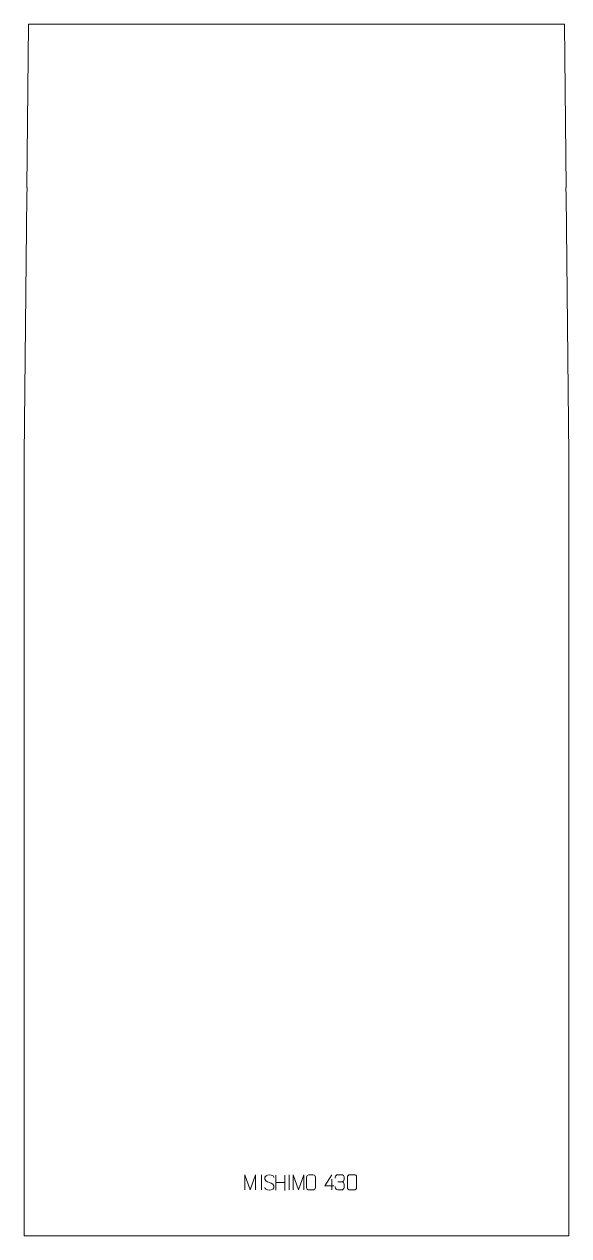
# Model space of a CAD drawing. Header units: millimetres. Extents: x -450 to 450, y -1615 to 385.
import ezdxf

# ---------------------------------------------------------------- set-up
doc = ezdxf.new("R2010")
doc.units = ezdxf.units.MM
doc.header["$MEASUREMENT"] = 0
doc.layers.add('layer 1', color=7, linetype='Continuous')

msp = doc.modelspace()

# ---------------------------------------------------------------- linework, layer by layer
at = {"layer": 'layer 1', "color": 242, "lineweight": 9}
msp.add_open_spline([(445.5016, 114.9995), (445.5016, 114.9995), (444.9991, 114.9995), (444.9991, 114.9995), (444.9991, 114.9995), (444.9991, 114.9995), (445.6296, 102.3887), (445.6296, 102.3887), (445.6296, 102.3887), (445.6296, 102.3887), (449.9999, -326.4756), (449.9999, -326.4756), (449.9999, -326.4756), (449.9999, -326.4756), (449.9999, -1614.9995), (449.9999, -1614.9995), (449.9999, -1614.9995), (449.9999, -1614.9995), (-449.9999, -1614.9995), (-449.9999, -1614.9995), (-449.9999, -1614.9995), (-449.9999, -1614.9995), (-449.9999, -326.4756), (-449.9999, -326.4756), (-449.9999, -326.4756), (-449.9999, -326.4756), (-445.6312, 102.3887), (-445.6312, 102.3887), (-445.6312, 102.3887), (-445.6312, 102.3887), (-445.0004, 114.9995), (-445.0004, 114.9995), (-445.0004, 114.9995), (-445.0004, 114.9995), (-445.5019, 114.9995), (-445.5019, 114.9995), (-445.5019, 114.9995), (-445.5019, 114.9995), (-442.7508, 384.9995), (-442.7508, 384.9995), (-442.7508, 384.9995), (-442.7508, 384.9995), (442.7505, 384.9995), (442.7505, 384.9995), (442.7505, 384.9995), (442.7505, 384.9995), (445.5016, 114.9995), (445.5016, 114.9995)], degree=3, knots=[0, 0, 0, 0, 0.076923077, 0.076923077, 0.076923077, 0.076923077, 0.153846154, 0.153846154, 0.153846154, 0.153846154, 0.230769231, 0.230769231, 0.230769231, 0.230769231, 0.307692308, 0.307692308, 0.307692308, 0.307692308, 0.384615385, 0.384615385, 0.384615385, 0.384615385, 0.461538462, 0.461538462, 0.461538462, 0.461538462, 0.538461538, 0.538461538, 0.538461538, 0.538461538, 0.615384615, 0.615384615, 0.615384615, 0.615384615, 0.692307692, 0.692307692, 0.692307692, 0.692307692, 0.769230769, 0.769230769, 0.769230769, 0.769230769, 0.846153846, 0.846153846, 0.846153846, 0.846153846, 1, 1, 1, 1], dxfattribs=at)
at = {"layer": 'layer 1', "color": 250, "lineweight": 9}
for points, knots in [([(-85.6521, -1539.3988), (-85.6521, -1539.3988), (-85.6521, -1514.4347), (-85.6521, -1514.4347), (-85.6521, -1514.4347), (-85.6521, -1514.4347), (-76.7248, -1539.3988), (-76.7248, -1539.3988), (-76.7248, -1539.3988), (-76.7248, -1539.3988), (-67.9627, -1514.4353), (-67.9627, -1514.4353), (-67.9627, -1514.4353), (-67.9627, -1514.4353), (-67.9627, -1539.3988), (-67.9627, -1539.3988)], [0, 0, 0, 0, 0.2, 0.2, 0.2, 0.2, 0.4, 0.4, 0.4, 0.4, 0.6, 0.6, 0.6, 0.6, 1, 1, 1, 1]), ([(-85.6113, -1539.4075), (-85.6113, -1539.4075), (-85.6113, -1514.4496), (-85.6113, -1514.4496), (-85.6113, -1514.4496), (-85.6113, -1514.4496), (-76.6862, -1539.4075), (-76.6862, -1539.4075), (-76.6862, -1539.4075), (-76.6862, -1539.4075), (-67.9263, -1514.4501), (-67.9263, -1514.4501), (-67.9263, -1514.4501), (-67.9263, -1514.4501), (-67.9263, -1539.4075), (-67.9263, -1539.4075)], [0, 0, 0, 0, 0.2, 0.2, 0.2, 0.2, 0.4, 0.4, 0.4, 0.4, 0.6, 0.6, 0.6, 0.6, 1, 1, 1, 1]), ([(-44.9263, -1526.9288), (-49.1746, -1525.4584), (-54.0827, -1523.6626), (-52.0776, -1518.1423), (-52.0776, -1518.1423), (-50.5741, -1514.0024), (-45.3605, -1514.3909), (-41.7569, -1514.992), (-41.7569, -1514.992), (-38.8963, -1515.4692), (-38.0316, -1516.6824), (-37.721, -1518.7665)], [0, 0, 0, 0, 0.25, 0.25, 0.25, 0.25, 0.5, 0.5, 0.5, 0.5, 1, 1, 1, 1]), ([(-5.6521, -1539.3988), (-5.6521, -1539.3988), (-5.6521, -1514.4347), (-5.6521, -1514.4347), (-5.6521, -1514.4347), (-5.6521, -1514.4347), (3.2752, -1539.3988), (3.2752, -1539.3988), (3.2752, -1539.3988), (3.2752, -1539.3988), (12.0373, -1514.4353), (12.0373, -1514.4353), (12.0373, -1514.4353), (12.0373, -1514.4353), (12.0373, -1539.3988), (12.0373, -1539.3988)], [0, 0, 0, 0, 0.2, 0.2, 0.2, 0.2, 0.4, 0.4, 0.4, 0.4, 0.6, 0.6, 0.6, 0.6, 1, 1, 1, 1]), ([(20.5177, -1514.4406), (22.8434, -1514.4406), (25.1695, -1514.4406), (27.4956, -1514.4406), (27.4956, -1514.4406), (29.4422, -1514.405), (31.4336, -1515.8966), (31.4603, -1518.3342), (31.4603, -1518.3342), (31.4599, -1524.0811), (31.4599, -1529.8284), (31.4603, -1535.5761), (31.4603, -1535.5761), (31.3205, -1537.8995), (29.6433, -1539.3791), (27.4956, -1539.3899), (27.4956, -1539.3899), (25.1637, -1539.3895), (22.8318, -1539.3895), (20.5003, -1539.3899), (20.5003, -1539.3899), (18.5753, -1539.4953), (16.6032, -1537.6108), (16.6144, -1535.5935), (16.6144, -1535.5935), (16.6147, -1529.8234), (16.6147, -1524.0537), (16.6144, -1518.2844), (16.6144, -1518.2844), (16.6186, -1516.1463), (18.3653, -1514.4271), (20.5177, -1514.4406)], [0, 0, 0, 0, 0.111111111, 0.111111111, 0.111111111, 0.111111111, 0.222222222, 0.222222222, 0.222222222, 0.222222222, 0.333333333, 0.333333333, 0.333333333, 0.333333333, 0.444444444, 0.444444444, 0.444444444, 0.444444444, 0.555555556, 0.555555556, 0.555555556, 0.555555556, 0.666666667, 0.666666667, 0.666666667, 0.666666667, 0.777777778, 0.777777778, 0.777777778, 0.777777778, 1, 1, 1, 1]), ([(61.4481, -1532.5005), (61.4481, -1532.5005), (46.6264, -1532.5005), (46.6264, -1532.5005), (46.6264, -1532.5005), (46.6264, -1532.5005), (58.504, -1514.43), (58.504, -1514.43)], [0, 0, 0, 0, 0.333333333, 0.333333333, 0.333333333, 0.333333333, 1, 1, 1, 1]), ([(63.8239, -1519.9191), (63.8239, -1519.9191), (63.8239, -1518.0619), (63.8239, -1518.0619), (63.8239, -1518.0619), (63.8096, -1516.32), (66.4741, -1514.2019), (68.5332, -1514.2246), (68.5332, -1514.2246), (70.5973, -1514.2246), (72.6613, -1514.2246), (74.725, -1514.2246), (74.725, -1514.2246), (76.9195, -1514.2158), (78.5178, -1516.0626), (78.5622, -1517.9747), (78.5622, -1517.9747), (78.5618, -1519.4098), (78.5618, -1520.8449), (78.5622, -1522.2804), (78.5622, -1522.2804), (78.5136, -1523.9339), (76.911, -1526.1639), (74.7127, -1526.1539), (74.7127, -1526.1539), (76.9164, -1526.1651), (78.5244, -1527.9683), (78.5784, -1530.0278), (78.5784, -1530.0278), (78.578, -1531.8125), (78.578, -1533.5972), (78.5784, -1535.3823), (78.5784, -1535.3823), (78.5885, -1537.4437), (76.5336, -1539.2068), (74.7127, -1539.1987), (74.7127, -1539.1987), (72.6474, -1539.1984), (70.5822, -1539.1984), (68.5166, -1539.1987), (68.5166, -1539.1987), (66.348, -1539.1872), (63.817, -1536.787), (63.7984, -1535.3252), (63.7984, -1535.3252), (63.7984, -1535.3252), (63.7984, -1533.4166), (63.7984, -1533.4166)], [0, 0, 0, 0, 0.076923077, 0.076923077, 0.076923077, 0.076923077, 0.153846154, 0.153846154, 0.153846154, 0.153846154, 0.230769231, 0.230769231, 0.230769231, 0.230769231, 0.307692308, 0.307692308, 0.307692308, 0.307692308, 0.384615385, 0.384615385, 0.384615385, 0.384615385, 0.461538462, 0.461538462, 0.461538462, 0.461538462, 0.538461538, 0.538461538, 0.538461538, 0.538461538, 0.615384615, 0.615384615, 0.615384615, 0.615384615, 0.692307692, 0.692307692, 0.692307692, 0.692307692, 0.769230769, 0.769230769, 0.769230769, 0.769230769, 0.846153846, 0.846153846, 0.846153846, 0.846153846, 1, 1, 1, 1]), ([(88.1566, -1514.1754), (90.5233, -1514.1754), (92.8904, -1514.1754), (95.2575, -1514.1754), (95.2575, -1514.1754), (97.2385, -1514.1398), (99.265, -1515.6345), (99.2921, -1518.0772), (99.2921, -1518.0772), (99.2917, -1523.836), (99.2917, -1529.5953), (99.2921, -1535.3549), (99.2921, -1535.3549), (99.1499, -1537.6831), (97.4431, -1539.1657), (95.2575, -1539.1766), (95.2575, -1539.1766), (92.8845, -1539.1762), (90.5115, -1539.1762), (88.1389, -1539.1766), (88.1389, -1539.1766), (86.18, -1539.2822), (84.1731, -1537.3938), (84.1845, -1535.3723), (84.1845, -1535.3723), (84.1848, -1529.5902), (84.1848, -1523.8086), (84.1845, -1518.0273), (84.1845, -1518.0273), (84.1888, -1515.8847), (85.9663, -1514.1619), (88.1566, -1514.1754)], [0, 0, 0, 0, 0.111111111, 0.111111111, 0.111111111, 0.111111111, 0.222222222, 0.222222222, 0.222222222, 0.222222222, 0.333333333, 0.333333333, 0.333333333, 0.333333333, 0.444444444, 0.444444444, 0.444444444, 0.444444444, 0.555555556, 0.555555556, 0.555555556, 0.555555556, 0.666666667, 0.666666667, 0.666666667, 0.666666667, 0.777777778, 0.777777778, 0.777777778, 0.777777778, 1, 1, 1, 1]), ([(88.1594, -1514.1904), (90.5255, -1514.1904), (92.892, -1514.1904), (95.2585, -1514.1904), (95.2585, -1514.1904), (97.239, -1514.1548), (99.265, -1515.6491), (99.2921, -1518.0912), (99.2921, -1518.0912), (99.2917, -1523.8486), (99.2917, -1529.6064), (99.2921, -1535.3646), (99.2921, -1535.3646), (99.15, -1537.6922), (97.4436, -1539.1745), (95.2585, -1539.1853), (95.2585, -1539.1853), (92.8861, -1539.1849), (90.5137, -1539.1849), (88.1417, -1539.1853), (88.1417, -1539.1853), (86.1832, -1539.2909), (84.1768, -1537.403), (84.1882, -1535.382), (84.1882, -1535.382), (84.1886, -1529.6014), (84.1886, -1523.8211), (84.1882, -1518.0413), (84.1882, -1518.0413), (84.1925, -1515.8993), (85.9696, -1514.1768), (88.1594, -1514.1904)], [0, 0, 0, 0, 0.111111111, 0.111111111, 0.111111111, 0.111111111, 0.222222222, 0.222222222, 0.222222222, 0.222222222, 0.333333333, 0.333333333, 0.333333333, 0.333333333, 0.444444444, 0.444444444, 0.444444444, 0.444444444, 0.555555556, 0.555555556, 0.555555556, 0.555555556, 0.666666667, 0.666666667, 0.666666667, 0.666666667, 0.777777778, 0.777777778, 0.777777778, 0.777777778, 1, 1, 1, 1]), ([(-44.9263, -1526.9289), (-40.9077, -1528.5756), (-35.8782, -1530.4639), (-37.7122, -1535.8242), (-37.7122, -1535.8242), (-39.172, -1540.0906), (-44.0828, -1539.8339), (-47.8089, -1539.2792), (-47.8089, -1539.2792), (-50.5589, -1538.8694), (-51.7798, -1537.6559), (-52.1578, -1535.5437)], [0, 0, 0, 0, 0.25, 0.25, 0.25, 0.25, 0.5, 0.5, 0.5, 0.5, 1, 1, 1, 1])]:
    msp.add_open_spline(points, degree=3, knots=knots, dxfattribs=at)
for points in [[(-57.9263, -1514.4417), (-57.9263, -1514.4417), (-57.9263, -1539.4158), (-57.9263, -1539.4158)], [(-34.0905, -1515.0465), (-34.0905, -1515.0465), (-34.0905, -1539.824), (-34.0905, -1539.824)], [(-19.4472, -1515.0465), (-19.4472, -1515.0465), (-19.4472, -1540), (-19.4472, -1540)], [(-11.9263, -1514.4417), (-11.9263, -1514.4417), (-11.9263, -1539.4158), (-11.9263, -1539.4158)], [(-34.0905, -1526.9288), (-34.0905, -1526.9288), (-19.4472, -1526.9284), (-19.4472, -1526.9284)], [(58.504, -1521.7394), (58.504, -1521.7394), (58.504, -1539.4041), (58.504, -1539.4041)], [(68.5336, -1526.1643), (68.5336, -1526.1643), (74.73, -1526.1643), (74.73, -1526.1643)]]:
    msp.add_open_spline(points, degree=3, dxfattribs=at)

doc.saveas('drawing.dxf')
